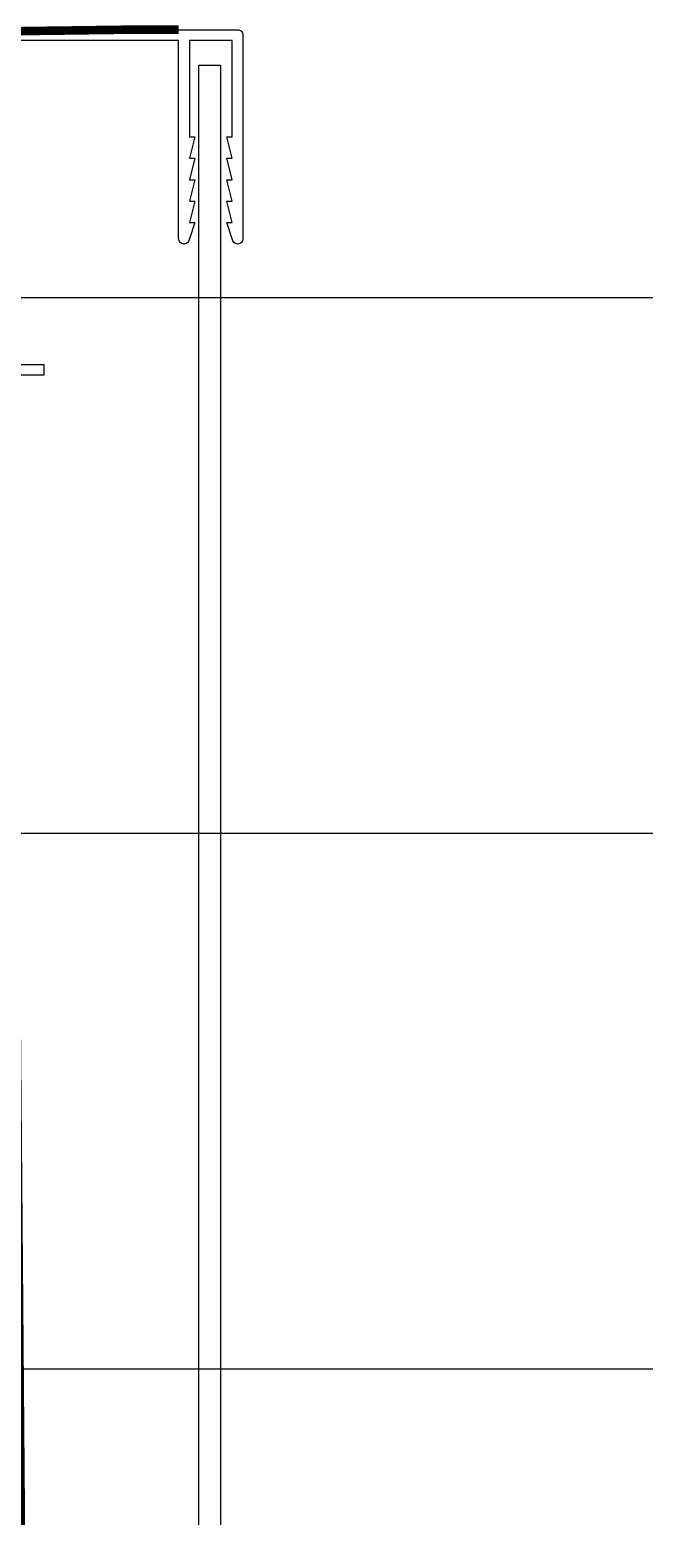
# Model space of a CAD drawing. Header units: inches. Extents: x 21 to 32698, y 13 to 3712.
# Drawn here: x 12692 to 12697.73, y 968.21 to 982.08 of the extents above; entities that cross this region are included whole.
import ezdxf

# ---------------------------------------------------------------- set-up
doc = ezdxf.new("R2010")
doc.units = ezdxf.units.IN
doc.header["$MEASUREMENT"] = 0
doc.set_wipeout_variables(frame=1)
doc.linetypes.add('HIDDEN', pattern=[9.524999999999995, 6.349999999999998, -3.174999999999998])
for name, color, linetype, lineweight in [('Z_MİM_-KM-GLAZ', 8, 'Continuous', 25), ('Z_MİM_-KM-IZO-THERMAL', 8, 'Continuous', 25), ('Z_MİM_-KM-IZO-THERMAL-ROCKWOOL', 8, 'BATTING', 25), ('Z_MİM_-KM-WALL-PLASTER', 8, 'Continuous', 25), ('Z_MİM_MYM_alüminyum levha', 8, 'Continuous', 25), ('Z_MİM_MYM_galvaniz levha', 8, 'Continuous', 25), ('Z_MİM_MYM_MEMBRAN_', 8, 'HIDDEN', 25)]:
    doc.layers.add(name, color=color, linetype=linetype, lineweight=lineweight)
doc.linetypes.add('BATTING', pattern='A,0.00254,-2.54,[134,ltypeshp.shx,S=2.54,R=0,X=-2.54,Y=0],-5.08,[134,ltypeshp.shx,S=2.54,R=180,X=2.54,Y=0],-2.54', length=10.16254)

# ---------------------------------------------------------------- blocks, each defined once
blk = doc.blocks.new('-KM-AL1 150_900')
blk.add_wipeout([(151.48787765189405, -34.020015651829965), (151.72578753232278, -15.47991156819623), (149.45002251653852, -15.450016401351206), (149.45002251649908, 7.149983598684599), (9.450022516542688, 7.149983599164699), (9.450022516542688, -15.450016401351206), (7.397848611566587, -15.450016401351206), (7.567335590771805, -34.0610793052372)])
blk.add_lwpolyline([(149.5757875323179, -15.4500164013516), (151.6757875323237, -15.4500164013516, -0.4142135623730951), (151.7257875323194, -15.50001640135178), (151.7257875323194, -17.40051640135243, -0.4142135623730951), (151.6762875323111, -17.4500164013516), (151.6757875323237, -17.4500164013516, -0.4112603993836938), (151.6257900791388, -17.40052105508948), (151.5757875323179, -17.25001640135178), (151.6257875323208, -17.25001640135178), (151.5757875323179, -17.05001640135197), (151.6257875323208, -17.05001640135197), (151.5757875323179, -16.85001640135215), (151.6257875323208, -16.85001640135215), (151.5757875323179, -16.65001640135142), (151.6257875323208, -16.65001640135142), (151.5757875323179, -16.4500164013516), (151.6257875323208, -16.4500164013516), (151.6257875323208, -15.55001640135197), (151.2257875323193, -15.55001640135197), (151.2257875323193, -16.4500164013516), (151.2757875323223, -16.4500164013516), (151.2257875323193, -16.65001640135142), (151.2757875323223, -16.65001640135142), (151.2257875323193, -16.85001640135215), (151.2757875323223, -16.85001640135215), (151.2257875323193, -17.05001640135197), (151.2757875323223, -17.05001640135197), (151.2257875323193, -17.25001640135178), (151.2757875323223, -17.25001640135178), (151.2257875323193, -17.40051640135243, -0.4142135623730951), (151.1762875323111, -17.4500164013516), (151.1757875323237, -17.4500164013516, -0.4142135623730951), (151.1257875323208, -17.40001640135142), (151.1257875323208, -15.55001640135197), (149.5757875323179, -15.55001640135197, -0.4142135623730951)], format="xyb")
at = {"layer": 'Z_MİM_MYM_alüminyum levha', "elevation": 0.0016274945012187}
blk.add_lwpolyline([(151.5148921240252, -15.78052873452452, 0.4142135623687288), (151.5148821240218, -15.78053873441422), (151.5148821240218, -20.39177244666916), (151.5148821240218, -33.91965087873814, -0.4142135623730951), (151.3148721276448, -34.11966087862857), (144.7487856986845, -34.11966087862857), (144.7487856986845, -33.91966087862875), (151.314872124014, -33.91966087862875, 0.4142135623730951), (151.3148821240174, -33.91965087873814), (151.3148821240174, -20.39177244666916), (151.3148821240174, -15.78053873441422, -1.24992375122e-05), (151.3148821240174, -15.78052873452452), (151.5148821240218, -15.78052873452452)], format="xyb", dxfattribs=at)
at = {"layer": 'Z_MİM_MYM_galvaniz levha', "elevation": 0.0016274945014006}
blk.add_lwpolyline([(149.8695916143406, -18.5740191694631), (149.8695916143406, -18.6740191694862), (146.5303313691546, -18.6740191694862), (146.5303313691546, -20.53276996053046), (147.5619098395691, -21.57043310606878), (147.4909986326601, -21.6409285019663, -0.4142135623730951), (147.4909844906651, -21.64092846038238), (146.4303313690616, -20.57401916949766), (146.4303313690616, -18.5740191694631)], format="xyb", close=True, dxfattribs=at)
at = {"layer": 'Z_MİM_MYM_MEMBRAN_', "ltscale": 20, "const_width": 0.08}
blk.add_lwpolyline([(144.9131721431331, -33.91966087862875), (146.6131721431302, -33.91966087862875), (149.6866500481192, -33.37209567913578), (149.6866500481192, -33.37209567913578), (149.5404321932365, -15.46466106229218), (150.625787532299, -15.4500164013516), (151.125787532299, -15.4500164013516)], dxfattribs=at)

msp = doc.modelspace()

# ---------------------------------------------------------------- block references
at = {"layer": 'Z_MİM_-KM-GLAZ'}
msp.add_blockref('-KM-AL1 150_900', (12542.26486148193, 997.533090953633), dxfattribs=at)

# ---------------------------------------------------------------- next in the draw order: linework, layer by layer
at = {"layer": 'Z_MİM_-KM-IZO-THERMAL'}
msp.add_lwpolyline([(11329.21380157811, 1162.158650810004), (11329.21380157811, 969.5831087493367), (12844.21488399846, 969.5831087493367), (12844.21488399846, 2594.584265079446), (9029.214802936147, 2594.584265079446), (9029.214802936147, 1624.583233919091), (9319.214049533437, 1624.583233919091), (9319.214049533437, 969.583108823979), (10654.21387310369, 969.5831008522473), (10654.21387310369, 1161.831515063127)], dxfattribs=at)
at = {"layer": 'Z_MİM_-KM-IZO-THERMAL-ROCKWOOL', "ltscale": 0.45}
msp.add_lwpolyline([(11334.21380157811, 1162.158650810004), (11334.21380157811, 974.5831087493368), (12839.21488399846, 974.5831087493368), (12839.21488399846, 2589.584265079445), (9034.214802936143, 2589.584265079445), (9034.214802936143, 1629.583233919091), (9324.214049533435, 1629.583233919091), (9324.214049533435, 974.5831087941223), (10649.21387310369, 974.583100882104), (10649.21387310369, 1161.831515063127)], dxfattribs=at)
at = {"layer": 'Z_MİM_-KM-WALL-PLASTER'}
msp.add_lwpolyline([(11339.21380157811, 1162.158650810004), (11339.21380157811, 979.5831087493366), (12834.21488399846, 979.5831087493366), (12834.21488399846, 2584.584265079445), (9039.214802936147, 2584.584265079445), (9039.214802936147, 1634.583233919091), (9329.214049533437, 1634.583233919091), (9329.214049533437, 979.5831087642651), (10644.21387310369, 979.5831009119607), (10644.21387310369, 1161.831515063127)], dxfattribs=at)

doc.saveas('drawing.dxf')
